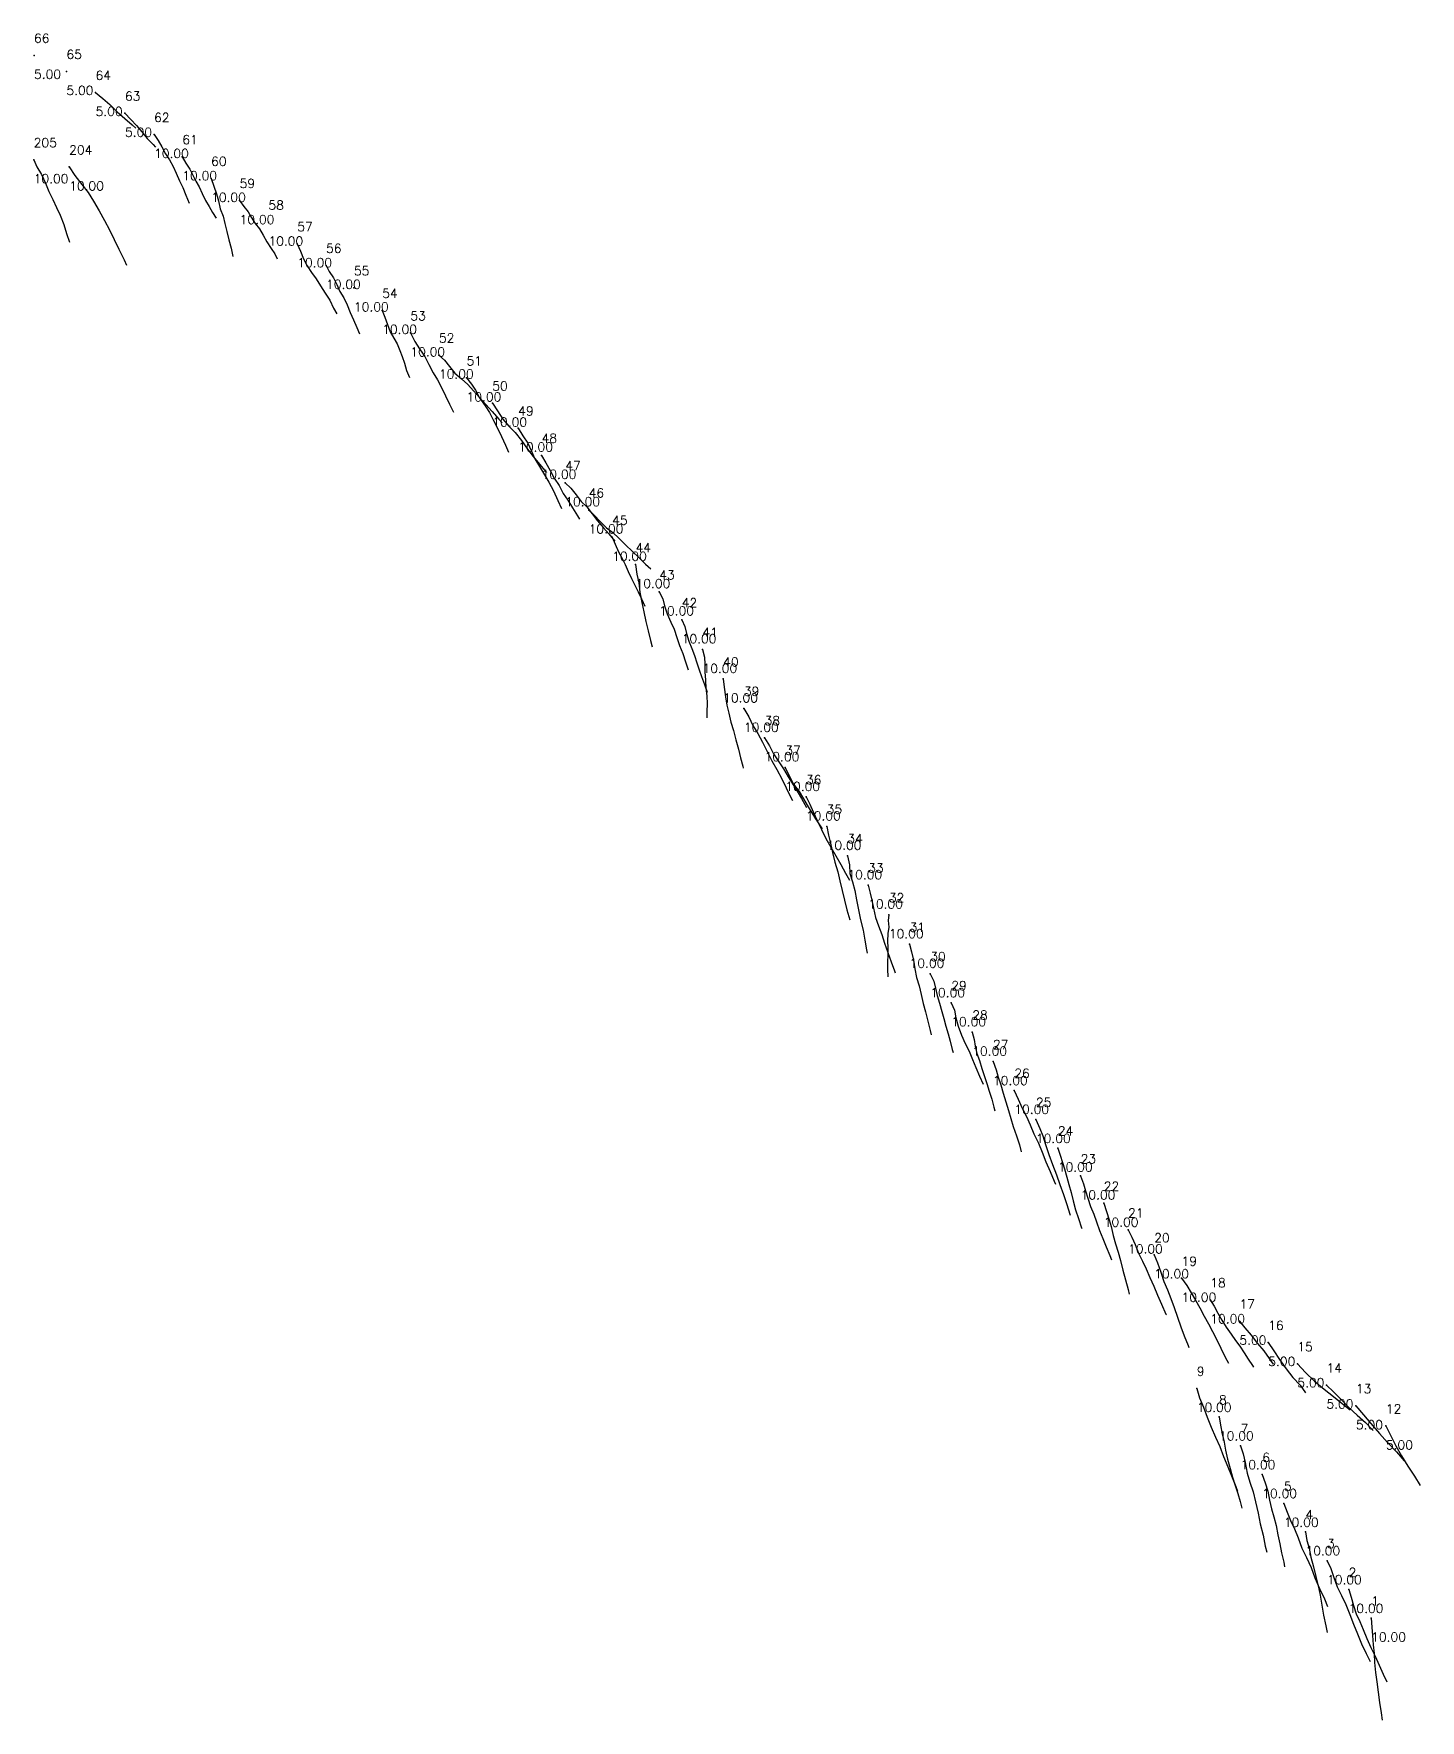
# Model space of a CAD drawing. Extents: x 748472 to 748549.7, y 8930354.9 to 8930446.6.
# Drawn here: x 748503.5 to 748549.7, y 8930386 to 8930442.2 of the extents above; entities that cross this region are included whole.
import ezdxf

# ---------------------------------------------------------------- set-up
doc = ezdxf.new("R2010")
doc.units = 0
for name, color, linetype in [('Hole', 7, 'Continuous'), ('Length', 7, 'Continuous'), ('Number', 7, 'Continuous'), ('Real Hole', 7, 'Continuous'), ('Theoretical Hole', 7, 'Continuous')]:
    doc.layers.add(name, color=color, linetype=linetype)
doc.styles.get("Standard").update_dxf_attribs({"font": 'simplex.shx'})

msp = doc.modelspace()

# ---------------------------------------------------------------- linework, layer by layer
at = {"layer": 'Hole', "color": 40, "true_color": 0xffc000}
for p in [(748503.49, 8930441.44, 200), (748504.57, 8930440.9, 200), (748505.54, 8930440.2, 200), (748506.52, 8930439.51, 200), (748507.49, 8930438.8, 200), (748503.48, 8930437.96, 200), (748508.43, 8930438.06, 200), (748504.66, 8930437.72, 200), (748509.39, 8930437.34, 200), (748510.34, 8930436.6, 200), (748511.3, 8930435.88, 200), (748512.26, 8930435.16, 200), (748513.22, 8930434.44, 200), (748514.15, 8930433.69, 200), (748515.09, 8930432.94, 200), (748516.03, 8930432.19, 200), (748516.98, 8930431.45, 200), (748517.9, 8930430.69, 200), (748518.76, 8930429.85, 200), (748519.62, 8930429.02, 200), (748520.4, 8930428.11, 200), (748521.19, 8930427.2, 200), (748521.97, 8930426.29, 200), (748522.75, 8930425.38, 200), (748523.53, 8930424.47, 200), (748524.32, 8930423.56, 200), (748525.07, 8930422.63, 200), (748525.76, 8930421.64, 200), (748526.45, 8930420.66, 200), (748527.14, 8930419.68, 200), (748527.83, 8930418.7, 200), (748528.52, 8930417.71, 200), (748529.21, 8930416.73, 200), (748529.9, 8930415.75, 200), (748530.59, 8930414.77, 200), (748531.28, 8930413.79, 200), (748531.97, 8930412.8, 200), (748532.66, 8930411.82, 200), (748533.35, 8930410.84, 200), (748534.05, 8930409.87, 200), (748534.75, 8930408.89, 200), (748535.44, 8930407.91, 200), (748536.15, 8930406.95, 200), (748536.87, 8930405.98, 200), (748537.6, 8930405.03, 200), (748538.36, 8930404.1, 200), (748539.13, 8930403.19, 200), (748539.94, 8930402.3, 200), (748540.81, 8930401.47, 200), (748541.72, 8930400.69, 200), (748542.68, 8930399.97, 200), (748543.65, 8930399.26, 200), (748544.61, 8930398.55, 200), (748545.58, 8930397.84, 200), (748542.23, 8930397.02, 200), (748546.55, 8930397.13, 200), (748547.53, 8930396.44, 200), (748542.97, 8930396.07, 200), (748548.53, 8930395.77, 200), (748543.69, 8930395.11, 200), (748544.41, 8930394.15, 200), (748545.13, 8930393.19, 200), (748545.85, 8930392.24, 200), (748546.57, 8930391.28, 200), (748547.29, 8930390.32, 200), (748548.04, 8930389.37, 200)]:
    msp.add_point(p, dxfattribs=at)
at = {"layer": 'Real Hole', "color": 1, "true_color": 0xff0000}
for points in [[(748505.54, 8930440.2, 200), (748505.787, 8930439.999, 199.052), (748506.017, 8930439.8, 198.099), (748506.257, 8930439.553, 197.161), (748506.518, 8930439.331, 196.221), (748506.761, 8930439.128, 195.273), (748506.883, 8930439.016, 194.801)], [(748506.52, 8930439.51, 200), (748506.71, 8930439.306, 199.04), (748506.908, 8930439.107, 198.08), (748507.081, 8930438.89, 197.119), (748507.255, 8930438.665, 196.16), (748507.459, 8930438.466, 195.202), (748507.538, 8930438.384, 194.819)], [(748507.49, 8930438.8, 200), (748507.631, 8930438.598, 199.031), (748507.746, 8930438.386, 198.06), (748507.868, 8930438.16, 197.094), (748507.998, 8930437.961, 196.123), (748508.125, 8930437.74, 195.156), (748508.222, 8930437.516, 194.186), (748508.332, 8930437.261, 193.225), (748508.453, 8930437.031, 192.26), (748508.546, 8930436.78, 191.296), (748508.658, 8930436.518, 190.337)], [(748503.48, 8930437.96, 200), (748503.583, 8930437.726, 199.033), (748503.74, 8930437.47, 198.079), (748503.868, 8930437.185, 197.129), (748503.988, 8930436.902, 196.178), (748504.112, 8930436.636, 195.222), (748504.241, 8930436.366, 194.268), (748504.366, 8930436.11, 193.309), (748504.483, 8930435.806, 192.364), (748504.569, 8930435.501, 191.415), (748504.667, 8930435.213, 190.463)], [(748508.43, 8930438.06, 200), (748508.547, 8930437.851, 199.029), (748508.683, 8930437.652, 198.059), (748508.783, 8930437.452, 197.084), (748508.884, 8930437.249, 196.11), (748508.99, 8930437.062, 195.133), (748509.091, 8930436.841, 194.163), (748509.207, 8930436.604, 193.199), (748509.326, 8930436.406, 192.226), (748509.44, 8930436.206, 191.253), (748509.555, 8930436.014, 190.381)], [(748504.66, 8930437.72, 200), (748504.851, 8930437.434, 199.061), (748505.08, 8930437.141, 198.133), (748505.291, 8930436.87, 197.194), (748505.474, 8930436.579, 196.254), (748505.661, 8930436.261, 195.325), (748505.839, 8930435.94, 194.395), (748506.008, 8930435.627, 193.46), (748506.161, 8930435.305, 192.526), (748506.311, 8930434.978, 191.593), (748506.488, 8930434.63, 190.672), (748506.575, 8930434.454, 190.212)], [(748509.39, 8930437.34, 200), (748509.48, 8930437.079, 199.039), (748509.568, 8930436.829, 198.075), (748509.632, 8930436.59, 197.106), (748509.695, 8930436.321, 196.145), (748509.791, 8930436.079, 195.179), (748509.848, 8930435.838, 194.21), (748509.914, 8930435.568, 193.25), (748509.98, 8930435.293, 192.291), (748510.057, 8930435.017, 191.333), (748510.115, 8930434.732, 190.376)], [(748510.34, 8930436.6, 200), (748510.478, 8930436.405, 199.029), (748510.624, 8930436.222, 198.057), (748510.729, 8930436.049, 197.077), (748510.856, 8930435.839, 196.108), (748511.002, 8930435.663, 195.134), (748511.121, 8930435.444, 194.166), (748511.25, 8930435.224, 193.199), (748511.387, 8930435.004, 192.233), (748511.515, 8930434.823, 191.258), (748511.595, 8930434.662, 190.582)], [(748512.26, 8930435.16, 200), (748512.366, 8930434.911, 199.037), (748512.465, 8930434.665, 198.073), (748512.588, 8930434.426, 197.11), (748512.736, 8930434.207, 196.145), (748512.886, 8930433.993, 195.18), (748513.035, 8930433.761, 194.219), (748513.193, 8930433.518, 193.262), (748513.342, 8930433.282, 192.302), (748513.464, 8930433.011, 191.347), (748513.573, 8930432.831, 190.679)], [(748513.22, 8930434.44, 200), (748513.328, 8930434.234, 199.027), (748513.466, 8930434.023, 198.06), (748513.583, 8930433.8, 197.092), (748513.682, 8930433.568, 196.124), (748513.811, 8930433.36, 195.155), (748513.922, 8930433.124, 194.189), (748514.021, 8930432.876, 193.226), (748514.133, 8930432.622, 192.265), (748514.249, 8930432.373, 191.303), (748514.339, 8930432.164, 190.536)], [(748515.09, 8930432.94, 200), (748515.179, 8930432.721, 199.028), (748515.269, 8930432.469, 198.065), (748515.36, 8930432.225, 197.099), (748515.475, 8930432.012, 196.129), (748515.584, 8930431.828, 195.152), (748515.679, 8930431.604, 194.182), (748515.757, 8930431.401, 193.206), (748515.83, 8930431.182, 192.233), (748515.903, 8930430.944, 191.265), (748515.994, 8930430.711, 190.296)], [(748516.03, 8930432.19, 200), (748516.175, 8930431.905, 199.052), (748516.335, 8930431.659, 198.096), (748516.509, 8930431.405, 197.145), (748516.646, 8930431.136, 196.192), (748516.785, 8930430.862, 195.24), (748516.934, 8930430.628, 194.279), (748517.068, 8930430.372, 193.322), (748517.197, 8930430.1, 192.368), (748517.333, 8930429.816, 191.419), (748517.463, 8930429.548, 190.57)], [(748516.98, 8930431.45, 200), (748517.168, 8930431.278, 199.033), (748517.335, 8930431.075, 198.068), (748517.508, 8930430.855, 197.108), (748517.734, 8930430.663, 196.153), (748517.94, 8930430.47, 195.194), (748518.127, 8930430.258, 194.235), (748518.334, 8930430.042, 193.28), (748518.544, 8930429.807, 192.331), (748518.752, 8930429.572, 191.382), (748518.971, 8930429.316, 190.44), (748519.085, 8930429.192, 189.97)], [(748517.9, 8930430.69, 200), (748518.066, 8930430.485, 199.035), (748518.201, 8930430.278, 198.066), (748518.336, 8930430.028, 197.108), (748518.517, 8930429.759, 196.161), (748518.661, 8930429.541, 195.196), (748518.798, 8930429.276, 194.242), (748518.936, 8930429.015, 193.287), (748519.07, 8930428.735, 192.336), (748519.201, 8930428.453, 191.385), (748519.297, 8930428.223, 190.625)], [(748518.76, 8930429.85, 200), (748518.928, 8930429.59, 199.049), (748519.106, 8930429.322, 198.102), (748519.311, 8930429.083, 197.153), (748519.524, 8930428.876, 196.198), (748519.729, 8930428.606, 195.257), (748519.936, 8930428.317, 194.323), (748520.115, 8930428.074, 193.369), (748520.336, 8930427.817, 192.429), (748520.564, 8930427.54, 191.495)], [(748519.62, 8930429.02, 200), (748519.776, 8930428.759, 199.047), (748519.937, 8930428.517, 198.091), (748520.052, 8930428.271, 197.128), (748520.172, 8930427.998, 196.174), (748520.332, 8930427.736, 195.222), (748520.495, 8930427.463, 194.274), (748520.64, 8930427.213, 193.316), (748520.793, 8930426.934, 192.369), (748520.944, 8930426.61, 191.435), (748521.062, 8930426.34, 190.584)], [(748520.4, 8930428.11, 200), (748520.537, 8930427.867, 199.04), (748520.682, 8930427.61, 198.084), (748520.818, 8930427.35, 197.128), (748520.986, 8930427.102, 196.174), (748521.124, 8930426.845, 195.218), (748521.273, 8930426.618, 194.255), (748521.429, 8930426.368, 193.3), (748521.598, 8930426.099, 192.352), (748521.666, 8930425.99, 191.973)], [(748521.19, 8930427.2, 200), (748521.373, 8930427.023, 199.033), (748521.551, 8930426.799, 198.075), (748521.721, 8930426.576, 197.115), (748521.903, 8930426.393, 196.149), (748522.084, 8930426.165, 195.192), (748522.266, 8930425.934, 194.236), (748522.466, 8930425.695, 193.286), (748522.644, 8930425.496, 192.322), (748522.841, 8930425.252, 191.373)], [(748521.97, 8930426.29, 200), (748522.163, 8930426.112, 199.035), (748522.347, 8930425.902, 198.075), (748522.568, 8930425.691, 197.123), (748522.776, 8930425.536, 196.157), (748522.977, 8930425.352, 195.195), (748523.198, 8930425.128, 194.246), (748523.425, 8930424.903, 193.298), (748523.644, 8930424.708, 192.342), (748523.863, 8930424.49, 191.391), (748524.038, 8930424.331, 190.627)], [(748522.75, 8930425.38, 200), (748522.851, 8930425.148, 199.033), (748522.963, 8930424.9, 198.07), (748523.079, 8930424.692, 197.099), (748523.181, 8930424.479, 196.127), (748523.283, 8930424.242, 195.161), (748523.399, 8930424.013, 194.195), (748523.503, 8930423.789, 193.226), (748523.62, 8930423.566, 192.258), (748523.733, 8930423.333, 191.292), (748523.835, 8930423.084, 190.329)], [(748523.53, 8930424.47, 200), (748523.569, 8930424.154, 199.052), (748523.635, 8930423.869, 198.096), (748523.672, 8930423.557, 197.146), (748523.737, 8930423.213, 196.21), (748523.807, 8930422.9, 195.262), (748523.871, 8930422.575, 194.319), (748523.951, 8930422.268, 193.371), (748524.033, 8930421.945, 192.428), (748524.088, 8930421.727, 191.765)], [(748524.32, 8930423.56, 200), (748524.438, 8930423.336, 199.033), (748524.494, 8930423.098, 198.063), (748524.585, 8930422.826, 197.105), (748524.707, 8930422.549, 196.152), (748524.816, 8930422.319, 195.185), (748524.91, 8930422.047, 194.227), (748524.995, 8930421.777, 193.268), (748525.104, 8930421.51, 192.311), (748525.195, 8930421.231, 191.354), (748525.28, 8930420.963, 190.395)], [(748525.07, 8930422.63, 200), (748525.168, 8930422.404, 199.031), (748525.23, 8930422.174, 198.06), (748525.311, 8930421.919, 197.096), (748525.407, 8930421.675, 196.131), (748525.495, 8930421.438, 195.163), (748525.574, 8930421.197, 194.196), (748525.647, 8930420.964, 193.226), (748525.731, 8930420.746, 192.254), (748525.829, 8930420.478, 191.296), (748525.92, 8930420.222, 190.333)], [(748525.76, 8930421.64, 200), (748525.827, 8930421.389, 199.034), (748525.84, 8930421.153, 198.063), (748525.835, 8930420.893, 197.097), (748525.866, 8930420.615, 196.137), (748525.872, 8930420.352, 195.172), (748525.901, 8930420.1, 194.205), (748525.916, 8930419.834, 193.241), (748525.911, 8930419.574, 192.276), (748525.908, 8930419.371, 191.502)], [(748526.45, 8930420.66, 200), (748526.478, 8930420.384, 199.039), (748526.533, 8930420.069, 198.092), (748526.576, 8930419.784, 197.134), (748526.644, 8930419.519, 196.172), (748526.701, 8930419.222, 195.219), (748526.793, 8930418.945, 194.263), (748526.876, 8930418.632, 193.317), (748526.956, 8930418.322, 192.369), (748527.029, 8930418.028, 191.416), (748527.103, 8930417.754, 190.457), (748527.115, 8930417.693, 190.267)], [(748527.14, 8930419.68, 200), (748527.301, 8930419.402, 199.053), (748527.442, 8930419.115, 198.105), (748527.604, 8930418.848, 197.155), (748527.757, 8930418.551, 196.213), (748527.916, 8930418.246, 195.274), (748528.068, 8930417.938, 194.335), (748528.242, 8930417.641, 193.396), (748528.404, 8930417.33, 192.46), (748528.547, 8930417.035, 191.515), (748528.708, 8930416.713, 190.582), (748528.761, 8930416.607, 190.306)], [(748527.83, 8930418.7, 200), (748527.998, 8930418.427, 199.053), (748528.129, 8930418.164, 198.097), (748528.3, 8930417.897, 197.149), (748528.462, 8930417.663, 196.19), (748528.616, 8930417.404, 195.236), (748528.777, 8930417.134, 194.287), (748528.952, 8930416.862, 193.341), (748529.061, 8930416.674, 192.365), (748529.229, 8930416.379, 191.424)], [(748528.52, 8930417.71, 200), (748528.657, 8930417.408, 199.057), (748528.798, 8930417.16, 198.098), (748528.978, 8930416.916, 197.145), (748529.123, 8930416.665, 196.188), (748529.284, 8930416.396, 195.239), (748529.433, 8930416.142, 194.283), (748529.611, 8930415.865, 193.339), (748529.743, 8930415.669, 192.367)], [(748529.21, 8930416.73, 200), (748529.342, 8930416.486, 199.039), (748529.443, 8930416.23, 198.078), (748529.59, 8930415.926, 197.137), (748529.723, 8930415.641, 196.187), (748529.865, 8930415.349, 195.241), (748530.038, 8930415.059, 194.3), (748530.208, 8930414.766, 193.359), (748530.37, 8930414.482, 192.414), (748530.523, 8930414.191, 191.47), (748530.659, 8930413.951, 190.719)], [(748529.9, 8930415.75, 200), (748529.963, 8930415.456, 199.046), (748530.021, 8930415.19, 198.084), (748530.089, 8930414.881, 197.136), (748530.168, 8930414.553, 196.194), (748530.265, 8930414.231, 195.252), (748530.342, 8930413.932, 194.301), (748530.415, 8930413.609, 193.358), (748530.495, 8930413.29, 192.413), (748530.571, 8930412.971, 191.469), (748530.666, 8930412.631, 190.533)], [(748530.59, 8930414.77, 200), (748530.663, 8930414.465, 199.051), (748530.675, 8930414.174, 198.094), (748530.764, 8930413.897, 197.137), (748530.842, 8930413.615, 196.181), (748530.896, 8930413.306, 195.231), (748530.955, 8930412.967, 194.292), (748531.028, 8930412.633, 193.353), (748531.111, 8930412.294, 192.416), (748531.173, 8930411.96, 191.475), (748531.228, 8930411.635, 190.531), (748531.248, 8930411.529, 190.251)], [(748531.28, 8930413.79, 200), (748531.347, 8930413.527, 199.037), (748531.403, 8930413.29, 198.067), (748531.455, 8930413.021, 197.106), (748531.529, 8930412.716, 196.156), (748531.624, 8930412.435, 195.201), (748531.732, 8930412.147, 194.25), (748531.821, 8930411.86, 193.296), (748531.932, 8930411.547, 192.353), (748532.052, 8930411.23, 191.412), (748532.157, 8930410.931, 190.464), (748532.18, 8930410.87, 190.274)], [(748531.97, 8930412.8, 200), (748531.951, 8930412.609, 199.019), (748531.964, 8930412.392, 198.043), (748531.935, 8930412.175, 197.067), (748531.925, 8930411.927, 196.098), (748531.941, 8930411.714, 195.121), (748531.931, 8930411.474, 194.15), (748531.921, 8930411.227, 193.181), (748531.924, 8930410.986, 192.211), (748531.937, 8930410.731, 191.244)], [(748532.66, 8930411.82, 200), (748532.724, 8930411.566, 199.035), (748532.789, 8930411.294, 198.075), (748532.835, 8930410.999, 197.12), (748532.89, 8930410.717, 196.163), (748532.977, 8930410.435, 195.207), (748533.047, 8930410.143, 194.253), (748533.112, 8930409.847, 193.3), (748533.196, 8930409.567, 192.344), (748533.268, 8930409.257, 191.396), (748533.342, 8930408.95, 190.447), (748533.379, 8930408.799, 189.972)], [(748533.35, 8930410.84, 200), (748533.463, 8930410.593, 199.038), (748533.525, 8930410.359, 198.067), (748533.58, 8930410.116, 197.099), (748533.653, 8930409.854, 196.137), (748533.739, 8930409.584, 195.178), (748533.806, 8930409.345, 194.209), (748533.871, 8930409.092, 193.243), (748533.946, 8930408.838, 192.279), (748534.01, 8930408.588, 191.313), (748534.084, 8930408.312, 190.355), (748534.115, 8930408.212, 189.969)], [(748534.05, 8930409.87, 200), (748534.158, 8930409.622, 199.037), (748534.205, 8930409.374, 198.07), (748534.284, 8930409.097, 197.112), (748534.388, 8930408.791, 196.166), (748534.515, 8930408.512, 195.214), (748534.642, 8930408.258, 194.255), (748534.758, 8930407.976, 193.303), (748534.872, 8930407.713, 192.345), (748534.993, 8930407.425, 191.395), (748535.109, 8930407.157, 190.438)], [(748534.75, 8930408.89, 200), (748534.808, 8930408.653, 199.03), (748534.846, 8930408.424, 198.057), (748534.905, 8930408.18, 197.089), (748534.995, 8930407.943, 196.122), (748535.068, 8930407.683, 195.159), (748535.147, 8930407.446, 194.191), (748535.237, 8930407.18, 193.231), (748535.314, 8930406.921, 192.269), (748535.397, 8930406.66, 191.307), (748535.472, 8930406.392, 190.346), (748535.503, 8930406.273, 189.862)], [(748535.44, 8930407.91, 200), (748535.544, 8930407.641, 199.042), (748535.608, 8930407.391, 198.076), (748535.702, 8930407.133, 197.115), (748535.773, 8930406.861, 196.155), (748535.867, 8930406.575, 195.202), (748535.958, 8930406.285, 194.249), (748536.029, 8930406.012, 193.289), (748536.11, 8930405.744, 192.329), (748536.222, 8930405.435, 191.385), (748536.32, 8930405.133, 190.437), (748536.373, 8930404.908, 189.776)], [(748536.15, 8930406.95, 200), (748536.278, 8930406.656, 199.053), (748536.414, 8930406.365, 198.106), (748536.551, 8930406.086, 197.155), (748536.681, 8930405.803, 196.205), (748536.805, 8930405.504, 195.259), (748536.952, 8930405.196, 194.319), (748537.083, 8930404.894, 193.375), (748537.205, 8930404.573, 192.435), (748537.34, 8930404.25, 191.499), (748537.481, 8930403.923, 190.564), (748537.523, 8930403.824, 190.284)], [(748536.87, 8930405.98, 200), (748537.003, 8930405.686, 199.053), (748537.103, 8930405.434, 198.091), (748537.185, 8930405.154, 197.134), (748537.298, 8930404.813, 196.201), (748537.426, 8930404.485, 195.265), (748537.555, 8930404.143, 194.334), (748537.665, 8930403.814, 193.396), (748537.785, 8930403.482, 192.461), (748537.897, 8930403.149, 191.525), (748538.005, 8930402.824, 190.585), (748538.016, 8930402.792, 190.491)], [(748537.6, 8930405.03, 200), (748537.675, 8930404.794, 199.031), (748537.756, 8930404.549, 198.065), (748537.824, 8930404.335, 197.091), (748537.903, 8930404.058, 196.133), (748537.971, 8930403.821, 195.164), (748538.039, 8930403.55, 194.204), (748538.108, 8930403.269, 193.247), (748538.19, 8930402.967, 192.297), (748538.288, 8930402.679, 191.344), (748538.389, 8930402.377, 190.396), (748538.399, 8930402.345, 190.302)], [(748538.36, 8930404.1, 200), (748538.455, 8930403.842, 199.038), (748538.525, 8930403.607, 198.069), (748538.598, 8930403.356, 197.104), (748538.688, 8930403.079, 196.147), (748538.795, 8930402.824, 195.186), (748538.887, 8930402.573, 194.223), (748538.992, 8930402.282, 193.272), (748539.104, 8930402.02, 192.313), (748539.211, 8930401.743, 191.358), (748539.331, 8930401.448, 190.41), (748539.386, 8930401.302, 189.935)], [(748539.13, 8930403.19, 200), (748539.224, 8930402.915, 199.043), (748539.311, 8930402.643, 198.085), (748539.375, 8930402.412, 197.114), (748539.445, 8930402.114, 196.162), (748539.516, 8930401.834, 195.205), (748539.606, 8930401.564, 194.246), (748539.683, 8930401.282, 193.29), (748539.767, 8930400.96, 192.347), (748539.856, 8930400.638, 191.404), (748539.944, 8930400.314, 190.462), (748539.981, 8930400.163, 189.987)], [(748539.94, 8930402.3, 200), (748540.063, 8930402.06, 199.037), (748540.176, 8930401.818, 198.074), (748540.288, 8930401.525, 197.124), (748540.42, 8930401.258, 196.169), (748540.54, 8930401.003, 195.21), (748540.663, 8930400.712, 194.261), (748540.799, 8930400.423, 193.313), (748540.923, 8930400.125, 192.367), (748541.053, 8930399.829, 191.421), (748541.202, 8930399.5, 190.488), (748541.216, 8930399.471, 190.393)], [(748540.81, 8930401.47, 200), (748540.922, 8930401.204, 199.042), (748541.027, 8930400.9, 198.096), (748541.135, 8930400.587, 197.152), (748541.259, 8930400.309, 196.2), (748541.37, 8930400.016, 195.25), (748541.473, 8930399.722, 194.3), (748541.585, 8930399.398, 193.36), (748541.695, 8930399.077, 192.42), (748541.81, 8930398.77, 191.475), (748541.94, 8930398.449, 190.537), (748541.966, 8930398.384, 190.349)], [(748541.72, 8930400.69, 200), (748541.897, 8930400.447, 199.046), (748542.046, 8930400.209, 198.087), (748542.185, 8930399.967, 197.126), (748542.329, 8930399.705, 196.172), (748542.474, 8930399.433, 195.221), (748542.623, 8930399.176, 194.266), (748542.757, 8930398.922, 193.308), (748542.901, 8930398.64, 192.359), (748543.035, 8930398.358, 191.41), (748543.179, 8930398.059, 190.466), (748543.281, 8930397.862, 189.802)], [(748542.68, 8930399.97, 200), (748542.809, 8930399.767, 199.029), (748542.932, 8930399.533, 198.065), (748543.068, 8930399.291, 197.104), (748543.207, 8930399.06, 196.141), (748543.37, 8930398.825, 195.183), (748543.514, 8930398.623, 194.214), (748543.665, 8930398.432, 193.244), (748543.813, 8930398.206, 192.282), (748543.946, 8930398, 191.312), (748544.089, 8930397.781, 190.347), (748544.121, 8930397.735, 190.155)], [(748543.65, 8930399.26, 200), (748543.825, 8930399.042, 199.04), (748544.036, 8930398.791, 198.095), (748544.25, 8930398.521, 197.157), (748544.461, 8930398.278, 196.209), (748544.643, 8930398.015, 195.262), (748544.778, 8930397.828, 194.601)], [(748544.61, 8930398.55, 200), (748544.794, 8930398.277, 199.056), (748544.987, 8930397.984, 198.119), (748545.207, 8930397.669, 197.196), (748545.434, 8930397.387, 196.264), (748545.67, 8930397.128, 195.327), (748545.855, 8930396.873, 194.592)], [(748545.58, 8930397.84, 200), (748545.852, 8930397.552, 199.082), (748546.15, 8930397.26, 198.173), (748546.471, 8930396.993, 197.265), (748546.78, 8930396.755, 196.344), (748547.076, 8930396.518, 195.418), (748547.338, 8930396.303, 194.693)], [(748542.23, 8930397.02, 200), (748542.321, 8930396.706, 199.055), (748542.458, 8930396.393, 198.115), (748542.573, 8930396.058, 197.18), (748542.708, 8930395.727, 196.246), (748542.857, 8930395.4, 195.313), (748542.998, 8930395.084, 194.375), (748543.123, 8930394.749, 193.441), (748543.262, 8930394.406, 192.512), (748543.405, 8930394.058, 191.585), (748543.532, 8930393.754, 190.641), (748543.589, 8930393.598, 190.169)], [(748546.55, 8930397.13, 200), (748546.787, 8930396.904, 199.055), (748547.035, 8930396.65, 198.12), (748547.31, 8930396.376, 197.199), (748547.573, 8930396.125, 196.267), (748547.845, 8930395.881, 195.336), (748548.104, 8930395.624, 194.514)], [(748547.53, 8930396.44, 200), (748547.78, 8930396.141, 199.079), (748548.028, 8930395.848, 198.156), (748548.313, 8930395.523, 197.254), (748548.583, 8930395.221, 196.339), (748548.886, 8930394.91, 195.439), (748549.137, 8930394.605, 194.63)], [(748542.97, 8930396.07, 200), (748543.023, 8930395.795, 199.04), (748543.08, 8930395.513, 198.082), (748543.136, 8930395.235, 197.123), (748543.186, 8930394.968, 196.161), (748543.253, 8930394.66, 195.212), (748543.344, 8930394.348, 194.266), (748543.417, 8930394.063, 193.31), (748543.513, 8930393.786, 192.354), (748543.595, 8930393.518, 191.394), (748543.679, 8930393.252, 190.434), (748543.733, 8930393.031, 189.667)], [(748548.53, 8930395.77, 200), (748548.69, 8930395.441, 199.07), (748548.863, 8930395.111, 198.141), (748549.051, 8930394.772, 197.22), (748549.264, 8930394.433, 196.303), (748549.484, 8930394.099, 195.387), (748549.675, 8930393.789, 194.564)], [(748543.69, 8930395.11, 200), (748543.77, 8930394.847, 199.039), (748543.836, 8930394.551, 198.085), (748543.908, 8930394.195, 197.154), (748544.002, 8930393.897, 196.204), (748544.107, 8930393.58, 195.261), (748544.191, 8930393.237, 194.326), (748544.27, 8930392.86, 193.403), (748544.345, 8930392.506, 192.471), (748544.437, 8930392.133, 191.548), (748544.511, 8930391.77, 190.619), (748544.561, 8930391.569, 190.056)], [(748544.41, 8930394.15, 200), (748544.513, 8930393.875, 199.044), (748544.597, 8930393.597, 198.087), (748544.653, 8930393.293, 197.136), (748544.719, 8930393.005, 196.181), (748544.8, 8930392.737, 195.221), (748544.871, 8930392.455, 194.264), (748544.933, 8930392.146, 193.315), (748544.992, 8930391.846, 192.363), (748545.049, 8930391.538, 191.413), (748545.126, 8930391.23, 190.465), (748545.157, 8930391.079, 189.989)], [(748545.13, 8930393.19, 200), (748545.239, 8930392.897, 199.05), (748545.355, 8930392.62, 198.096), (748545.484, 8930392.34, 197.145), (748545.602, 8930392.04, 196.199), (748545.733, 8930391.699, 195.268), (748545.888, 8930391.384, 194.331), (748546.039, 8930391.056, 193.399), (748546.16, 8930390.715, 192.466), (748546.323, 8930390.356, 191.547), (748546.48, 8930390.009, 190.623), (748546.584, 8930389.751, 189.98)], [(748545.85, 8930392.24, 200), (748545.898, 8930391.956, 199.042), (748545.971, 8930391.699, 198.079), (748546.032, 8930391.395, 197.128), (748546.113, 8930391.076, 196.184), (748546.193, 8930390.758, 195.239), (748546.273, 8930390.447, 194.292), (748546.338, 8930390.132, 193.345), (748546.395, 8930389.794, 192.405), (748546.456, 8930389.467, 191.463), (748546.527, 8930389.115, 190.529), (748546.569, 8930388.885, 189.87)], [(748546.57, 8930391.28, 200), (748546.693, 8930391.017, 199.043), (748546.796, 8930390.726, 198.092), (748546.905, 8930390.414, 197.148), (748547.052, 8930390.119, 196.204), (748547.193, 8930389.816, 195.262), (748547.325, 8930389.491, 194.325), (748547.453, 8930389.162, 193.389), (748547.583, 8930388.843, 192.451), (748547.721, 8930388.511, 191.517), (748547.874, 8930388.186, 190.584), (748548.002, 8930387.918, 189.841)], [(748547.29, 8930390.32, 200), (748547.369, 8930390.062, 199.037), (748547.456, 8930389.79, 198.079), (748547.544, 8930389.505, 197.124), (748547.66, 8930389.251, 196.164), (748547.772, 8930388.983, 195.207), (748547.894, 8930388.693, 194.258), (748548.027, 8930388.386, 193.316), (748548.175, 8930388.098, 192.369), (748548.308, 8930387.803, 191.423), (748548.442, 8930387.504, 190.478), (748548.56, 8930387.246, 189.624)], [(748548.04, 8930389.37, 200), (748548.063, 8930389.064, 199.048), (748548.083, 8930388.794, 198.086), (748548.101, 8930388.482, 197.136), (748548.138, 8930388.188, 196.181), (748548.149, 8930387.884, 195.228), (748548.188, 8930387.559, 194.283), (748548.227, 8930387.25, 193.333), (748548.272, 8930386.903, 192.396), (748548.314, 8930386.557, 191.459), (748548.367, 8930386.217, 190.52), (748548.407, 8930385.964, 189.868)]]:
    msp.add_polyline3d(points, dxfattribs=at)
at = {"layer": 'Theoretical Hole', "color": 40, "true_color": 0xffc000}
for p, q in [((748503.49, 8930441.44, 200), (748503.49, 8930441.44, 195)), ((748504.57, 8930440.9, 200), (748504.57, 8930440.9, 195)), ((748505.54, 8930440.2, 200), (748505.54, 8930440.2, 195)), ((748506.52, 8930439.51, 200), (748506.52, 8930439.51, 195)), ((748507.49, 8930438.8, 200), (748507.49, 8930438.8, 190)), ((748503.48, 8930437.96, 200), (748503.48, 8930437.96, 190)), ((748508.43, 8930438.06, 200), (748508.43, 8930438.06, 190)), ((748504.66, 8930437.72, 200), (748504.66, 8930437.72, 190)), ((748509.39, 8930437.34, 200), (748509.39, 8930437.34, 190)), ((748510.34, 8930436.6, 200), (748510.34, 8930436.6, 190)), ((748511.3, 8930435.88, 200), (748511.3, 8930435.88, 190)), ((748512.26, 8930435.16, 200), (748512.26, 8930435.16, 190)), ((748513.22, 8930434.44, 200), (748513.22, 8930434.44, 190)), ((748514.15, 8930433.69, 200), (748514.15, 8930433.69, 190)), ((748515.09, 8930432.94, 200), (748515.09, 8930432.94, 190)), ((748516.03, 8930432.19, 200), (748516.03, 8930432.19, 190)), ((748516.98, 8930431.45, 200), (748516.98, 8930431.45, 190)), ((748517.9, 8930430.69, 200), (748517.9, 8930430.69, 190)), ((748518.76, 8930429.85, 200), (748518.76, 8930429.85, 190)), ((748519.62, 8930429.02, 200), (748519.62, 8930429.02, 190)), ((748520.4, 8930428.11, 200), (748520.4, 8930428.11, 190)), ((748521.19, 8930427.2, 200), (748521.19, 8930427.2, 190)), ((748521.97, 8930426.29, 200), (748521.97, 8930426.29, 190)), ((748522.75, 8930425.38, 200), (748522.75, 8930425.38, 190)), ((748523.53, 8930424.47, 200), (748523.53, 8930424.47, 190)), ((748524.32, 8930423.56, 200), (748524.32, 8930423.56, 190)), ((748525.07, 8930422.63, 200), (748525.07, 8930422.63, 190)), ((748525.76, 8930421.64, 200), (748525.76, 8930421.64, 190)), ((748526.45, 8930420.66, 200), (748526.45, 8930420.66, 190)), ((748527.14, 8930419.68, 200), (748527.14, 8930419.68, 190)), ((748527.83, 8930418.7, 200), (748527.83, 8930418.7, 190)), ((748528.52, 8930417.71, 200), (748528.52, 8930417.71, 190)), ((748529.21, 8930416.73, 200), (748529.21, 8930416.73, 190)), ((748529.9, 8930415.75, 200), (748529.9, 8930415.75, 190)), ((748530.59, 8930414.77, 200), (748530.59, 8930414.77, 190)), ((748531.28, 8930413.79, 200), (748531.28, 8930413.79, 190)), ((748531.97, 8930412.8, 200), (748531.97, 8930412.8, 190)), ((748532.66, 8930411.82, 200), (748532.66, 8930411.82, 190)), ((748533.35, 8930410.84, 200), (748533.35, 8930410.84, 190)), ((748534.05, 8930409.87, 200), (748534.05, 8930409.87, 190)), ((748534.75, 8930408.89, 200), (748534.75, 8930408.89, 190)), ((748535.44, 8930407.91, 200), (748535.44, 8930407.91, 190)), ((748536.15, 8930406.95, 200), (748536.15, 8930406.95, 190)), ((748536.87, 8930405.98, 200), (748536.87, 8930405.98, 190)), ((748537.6, 8930405.03, 200), (748537.6, 8930405.03, 190)), ((748538.36, 8930404.1, 200), (748538.36, 8930404.1, 190)), ((748539.13, 8930403.19, 200), (748539.13, 8930403.19, 190)), ((748539.94, 8930402.3, 200), (748539.94, 8930402.3, 190)), ((748540.81, 8930401.47, 200), (748540.81, 8930401.47, 190)), ((748541.72, 8930400.69, 200), (748541.72, 8930400.69, 190)), ((748542.68, 8930399.97, 200), (748542.68, 8930399.97, 190)), ((748543.65, 8930399.26, 200), (748543.65, 8930399.26, 195)), ((748544.61, 8930398.55, 200), (748544.61, 8930398.55, 195)), ((748545.58, 8930397.84, 200), (748545.58, 8930397.84, 195)), ((748542.23, 8930397.02, 200), (748542.23, 8930397.02, 190)), ((748546.55, 8930397.13, 200), (748546.55, 8930397.13, 195)), ((748547.53, 8930396.44, 200), (748547.53, 8930396.44, 195)), ((748542.97, 8930396.07, 200), (748542.97, 8930396.07, 190)), ((748548.53, 8930395.77, 200), (748548.53, 8930395.77, 195)), ((748543.69, 8930395.11, 200), (748543.69, 8930395.11, 190)), ((748544.41, 8930394.15, 200), (748544.41, 8930394.15, 190)), ((748545.13, 8930393.19, 200), (748545.13, 8930393.19, 190)), ((748545.85, 8930392.24, 200), (748545.85, 8930392.24, 190)), ((748546.57, 8930391.28, 200), (748546.57, 8930391.28, 190)), ((748547.29, 8930390.32, 200), (748547.29, 8930390.32, 190)), ((748548.04, 8930389.37, 200), (748548.04, 8930389.37, 190))]:
    msp.add_line(p, q, dxfattribs=at)

# ---------------------------------------------------------------- texts
at = {"layer": 'Length', "color": 40, "true_color": 0xffc000}
for s, p in [('5.00', (748503.49, 8930440.66, 200)), ('5.00', (748504.57, 8930440.12, 200)), ('5.00', (748505.54, 8930439.42, 200)), ('5.00', (748506.52, 8930438.73, 200)), ('10.00', (748507.49, 8930438.02, 200)), ('10.00', (748503.48, 8930437.18, 200)), ('10.00', (748504.66, 8930436.94, 200)), ('10.00', (748508.43, 8930437.28, 200)), ('10.00', (748509.39, 8930436.56, 200)), ('10.00', (748510.34, 8930435.82, 200)), ('10.00', (748511.3, 8930435.1, 200)), ('10.00', (748512.26, 8930434.38, 200)), ('10.00', (748513.22, 8930433.66, 200)), ('10.00', (748514.15, 8930432.91, 200)), ('10.00', (748515.09, 8930432.16, 200)), ('10.00', (748516.03, 8930431.41, 200)), ('10.00', (748516.98, 8930430.67, 200)), ('10.00', (748517.9, 8930429.91, 200)), ('10.00', (748518.76, 8930429.07, 200)), ('10.00', (748519.62, 8930428.24, 200)), ('10.00', (748520.4, 8930427.33, 200)), ('10.00', (748521.19, 8930426.42, 200)), ('10.00', (748521.97, 8930425.51, 200)), ('10.00', (748522.75, 8930424.6, 200)), ('10.00', (748523.53, 8930423.69, 200)), ('10.00', (748524.32, 8930422.78, 200)), ('10.00', (748525.07, 8930421.85, 200)), ('10.00', (748525.76, 8930420.86, 200)), ('10.00', (748526.45, 8930419.88, 200)), ('10.00', (748527.14, 8930418.9, 200)), ('10.00', (748527.83, 8930417.92, 200)), ('10.00', (748528.52, 8930416.93, 200)), ('10.00', (748529.21, 8930415.95, 200)), ('10.00', (748529.9, 8930414.97, 200)), ('10.00', (748530.59, 8930413.99, 200)), ('10.00', (748531.28, 8930413.01, 200)), ('10.00', (748531.97, 8930412.02, 200)), ('10.00', (748532.66, 8930411.04, 200)), ('10.00', (748533.35, 8930410.06, 200)), ('10.00', (748534.05, 8930409.09, 200)), ('10.00', (748534.75, 8930408.11, 200)), ('10.00', (748535.44, 8930407.13, 200)), ('10.00', (748536.15, 8930406.17, 200)), ('10.00', (748536.87, 8930405.2, 200)), ('10.00', (748537.6, 8930404.25, 200)), ('10.00', (748538.36, 8930403.32, 200)), ('10.00', (748539.13, 8930402.41, 200)), ('10.00', (748539.94, 8930401.52, 200)), ('10.00', (748540.81, 8930400.69, 200)), ('10.00', (748541.72, 8930399.91, 200)), ('10.00', (748542.68, 8930399.19, 200)), ('5.00', (748543.65, 8930398.48, 200)), ('5.00', (748544.61, 8930397.77, 200)), ('5.00', (748545.58, 8930397.06, 200)), ('10.00', (748542.23, 8930396.24, 200)), ('5.00', (748546.55, 8930396.35, 200)), ('5.00', (748547.53, 8930395.66, 200)), ('10.00', (748542.97, 8930395.29, 200)), ('5.00', (748548.53, 8930394.99, 200)), ('10.00', (748543.69, 8930394.33, 200)), ('10.00', (748544.41, 8930393.37, 200)), ('10.00', (748545.13, 8930392.41, 200)), ('10.00', (748545.85, 8930391.46, 200)), ('10.00', (748546.57, 8930390.5, 200)), ('10.00', (748547.29, 8930389.54, 200)), ('10.00', (748548.04, 8930388.59, 200))]:
    msp.add_text(s, height=0.3, dxfattribs=at).set_placement(p)
at = {"layer": 'Number', "color": 40, "true_color": 0xffc000}
for s, p in [('66', (748503.49, 8930441.86, 200)), ('65', (748504.57, 8930441.32, 200)), ('64', (748505.54, 8930440.62, 200)), ('63', (748506.52, 8930439.93, 200)), ('62', (748507.49, 8930439.22, 200)), ('205', (748503.48, 8930438.38, 200)), ('204', (748504.66, 8930438.14, 200)), ('61', (748508.43, 8930438.48, 200)), ('60', (748509.39, 8930437.76, 200)), ('59', (748510.34, 8930437.02, 200)), ('58', (748511.3, 8930436.3, 200)), ('57', (748512.26, 8930435.58, 200)), ('56', (748513.22, 8930434.86, 200)), ('55', (748514.15, 8930434.11, 200)), ('54', (748515.09, 8930433.36, 200)), ('53', (748516.03, 8930432.61, 200)), ('52', (748516.98, 8930431.87, 200)), ('51', (748517.9, 8930431.11, 200)), ('50', (748518.76, 8930430.27, 200)), ('49', (748519.62, 8930429.44, 200)), ('48', (748520.4, 8930428.53, 200)), ('47', (748521.19, 8930427.62, 200)), ('46', (748521.97, 8930426.71, 200)), ('45', (748522.75, 8930425.8, 200)), ('44', (748523.53, 8930424.89, 200)), ('43', (748524.32, 8930423.98, 200)), ('42', (748525.07, 8930423.05, 200)), ('41', (748525.76, 8930422.06, 200)), ('40', (748526.45, 8930421.08, 200)), ('39', (748527.14, 8930420.1, 200)), ('38', (748527.83, 8930419.12, 200)), ('37', (748528.52, 8930418.13, 200)), ('36', (748529.21, 8930417.15, 200)), ('35', (748529.9, 8930416.17, 200)), ('34', (748530.59, 8930415.19, 200)), ('33', (748531.28, 8930414.21, 200)), ('32', (748531.97, 8930413.22, 200)), ('31', (748532.66, 8930412.24, 200)), ('30', (748533.35, 8930411.26, 200)), ('29', (748534.05, 8930410.29, 200)), ('28', (748534.75, 8930409.31, 200)), ('27', (748535.44, 8930408.33, 200)), ('26', (748536.15, 8930407.37, 200)), ('25', (748536.87, 8930406.4, 200)), ('24', (748537.6, 8930405.45, 200)), ('23', (748538.36, 8930404.52, 200)), ('22', (748539.13, 8930403.61, 200)), ('21', (748539.94, 8930402.72, 200)), ('20', (748540.81, 8930401.89, 200)), ('19', (748541.72, 8930401.11, 200)), ('18', (748542.68, 8930400.39, 200)), ('17', (748543.65, 8930399.68, 200)), ('16', (748544.61, 8930398.97, 200)), ('15', (748545.58, 8930398.26, 200)), ('9', (748542.23, 8930397.44, 200)), ('14', (748546.55, 8930397.55, 200)), ('8', (748542.97, 8930396.49, 200)), ('13', (748547.53, 8930396.86, 200)), ('12', (748548.53, 8930396.19, 200)), ('7', (748543.69, 8930395.53, 200)), ('6', (748544.41, 8930394.57, 200)), ('5', (748545.13, 8930393.61, 200)), ('4', (748545.85, 8930392.66, 200)), ('3', (748546.57, 8930391.7, 200)), ('2', (748547.29, 8930390.74, 200)), ('1', (748548.04, 8930389.79, 200))]:
    msp.add_text(s, height=0.3, dxfattribs=at).set_placement(p)

doc.saveas('drawing.dxf')
